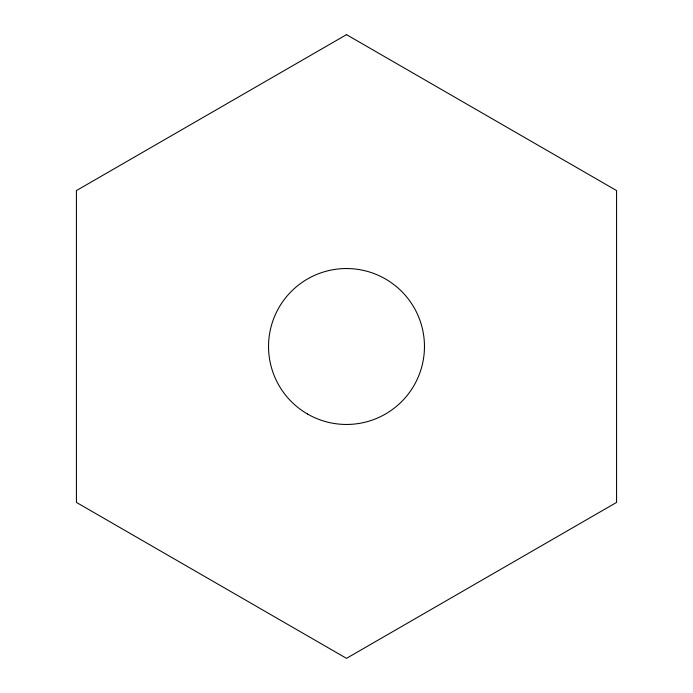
<?xml version="1.0" encoding="UTF-8"?>
<svg xmlns="http://www.w3.org/2000/svg" width="693" height="693" viewBox="0 0 693 693"><rect width="100%" height="100%" fill="white"/><g stroke="black" fill="none" stroke-linecap="round" stroke-linejoin="round"><path stroke-width="1.04" d="M346.5 34.65L76.429 190.575L76.429 502.425L346.5 658.35L616.571 502.425L616.571 190.575L346.5 34.65M307.519 414.016A77.962 77.962 0 0 0 424.462 346.5A77.962 77.962 0 0 0 307.519 278.984A77.962 77.962 0 0 0 307.519 414.016"/></g></svg>
